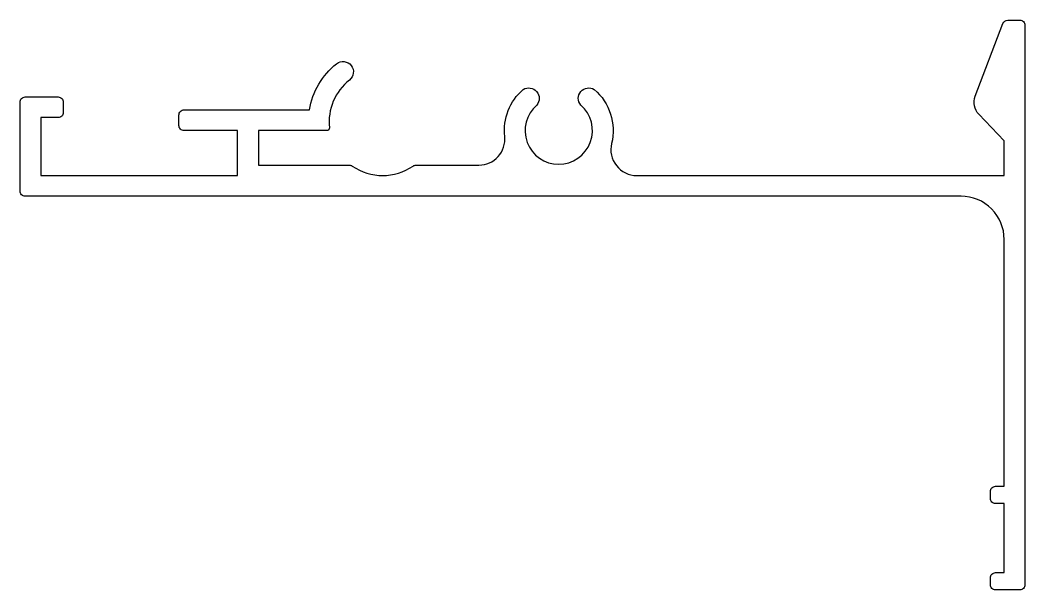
# Model space of a CAD drawing. Extents: x 131.8 to 190, y 209.9 to 242.9.
import ezdxf

# ---------------------------------------------------------------- set-up
doc = ezdxf.new("R2010")
doc.units = 0
doc.layers.add('ANA', color=220, linetype='CONTINUOUS')

msp = doc.modelspace()

# ---------------------------------------------------------------- linework, layer by layer
at = {"layer": 'ANA', "color": 7}
msp.add_lwpolyline([(145.632, 234.52), (150.9, 234.52, -0.152323), (151.07, 234.467, 0.311881), (154.595, 234.467, -0.152323), (154.765, 234.52), (158.409, 234.52, 0.446132), (159.901, 236.182, -0.246549), (160.975, 238.906, -0.847127), (161.759, 237.997, 2.690873), (164.306, 237.997, -0.847127), (165.09, 238.906, -0.281609), (166.093, 235.775, 0.486024), (167.55, 233.92), (188.832, 233.92), (188.832, 235.92), (187.366, 237.464, -0.288342), (187.156, 238.508), (188.759, 242.727, -0.311433), (189.039, 242.92), (189.732, 242.92, -0.414214), (190.032, 242.62), (190.032, 233.32), (190.032, 232.72), (190.032, 210.22, -0.414214), (189.732, 209.92), (188.332, 209.92, -0.414214), (188.032, 210.22), (188.032, 210.62, -0.414214), (188.332, 210.92), (188.832, 210.92), (188.832, 214.92), (188.332, 214.92, -0.414214), (188.032, 215.22), (188.032, 215.62, -0.414214), (188.332, 215.92), (188.832, 215.92), (188.832, 230.22, 0.414214), (186.332, 232.72), (132.132, 232.72, -0.414214), (131.832, 233.02), (131.832, 238.17, -0.414214), (132.132, 238.47), (134.032, 238.47, -0.414214), (134.332, 238.17), (134.332, 237.57, -0.414214), (134.032, 237.27), (133.032, 237.27), (133.032, 233.92), (144.432, 233.92), (144.432, 236.52), (141.332, 236.52, -0.414214), (141.032, 236.82), (141.032, 237.42, -0.414214), (141.332, 237.72), (148.59, 237.72, -0.186565), (150.166, 240.391, -1), (150.91, 239.45, 0.257737), (149.75, 236.686, -0.445922), (149.601, 236.52), (145.632, 236.52)], format="xyb", close=True, dxfattribs=at)

doc.saveas('drawing.dxf')
